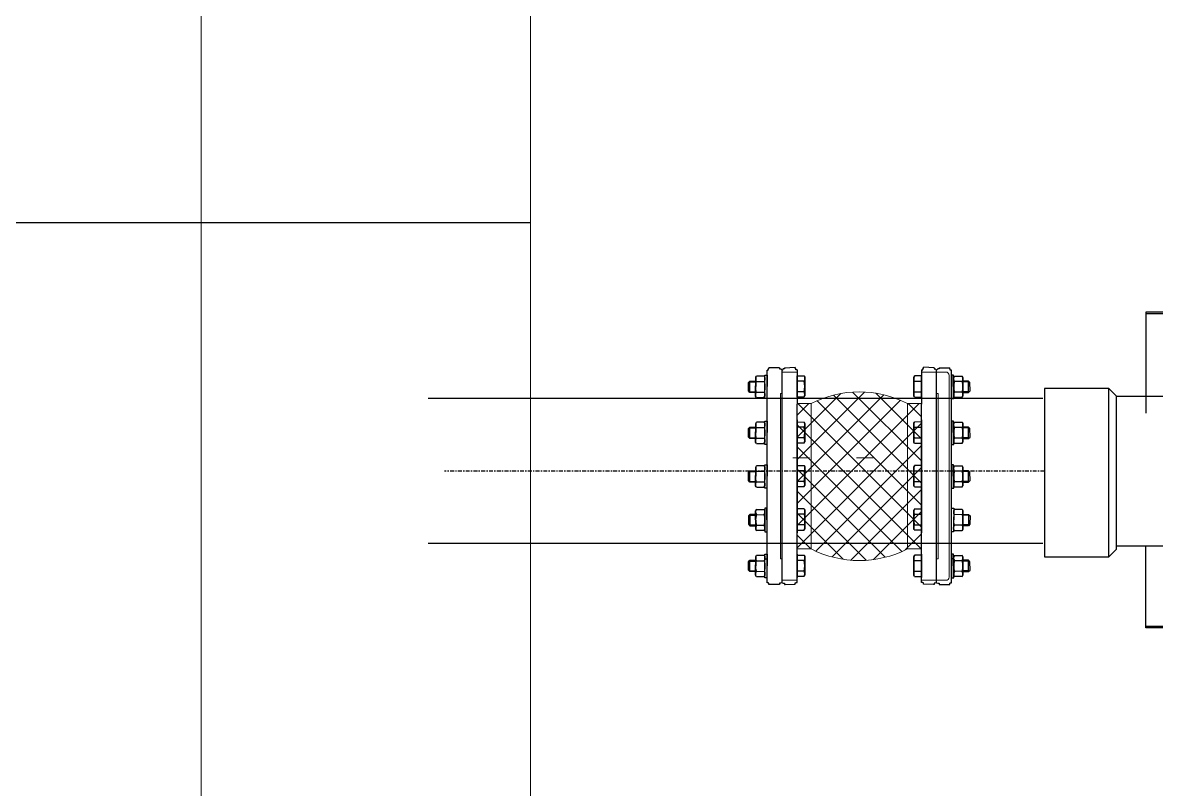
# Model space of a CAD drawing. Header units: millimetres. Extents: x -294625 to 2136527, y -251383 to 128331.
# Drawn here: x 1400236 to 1400924, y -31145 to -30680 of the extents above; entities that cross this region are included whole.
import ezdxf
from ezdxf.lldxf.tags import DXFTag

# ---------------------------------------------------------------- set-up
doc = ezdxf.new("R2010")
doc.units = ezdxf.units.MM
doc.linetypes.add('CENTER', pattern=[3, 1.5, -0.5, 0.5, -0.5])
for name, color, linetype, lineweight in [('0-4', 250, 'Continuous', 5), ('01. CẤP NƯỚC LẠNH', 5, 'Continuous', 9), ('ICE-BP', 4, 'Continuous', 25), ('N2-PK-TB', 2, 'Continuous', 20)]:
    doc.layers.add(name, color=color, linetype=linetype, lineweight=lineweight)
for name, color, linetype in [('H-N-FITTING-35', 2, 'Continuous'), ('ICE-CEN', 8, 'CENTER'), ('ống thoát mưa', 5, 'TM')]:
    doc.layers.add(name, color=color, linetype=linetype)
doc.styles.get("Standard").update_dxf_attribs({"font": 'arialbd.ttf'})
tags = doc.linetypes.add('TM', pattern='A,795.088449,-59.671033,["TM",Standard,S=298.800421,R=0,X=0,Y=-149.400211],-682.892341,795.088449', length=2332.740272).pattern_tags.tags
tags[6] = DXFTag(74, 10)

# ---------------------------------------------------------------- blocks, each defined once
blk = doc.blocks.new('ExpSin8')
h = blk.add_hatch()
h.set_pattern_fill('ANSI37', color=8, scale=198, style=0)
h.set_pattern_definition([(45, (2.64, -165), (-17.5009, 17.5009), []), (135, (2.64, -165), (-17.5009, -17.5009), [])])
h.paths.add_polyline_path([(201.2, 115.3, 0.240369), (48.8, 115.3), (48.8, -115.3, 0.240369), (201.2, -115.3)])
h.paths.add_polyline_path([(26.4, -115.3), (48.8, -115.3), (48.8, 115.3), (26.4, 115.3)])
h.paths.add_polyline_path([(201.2, 115.3), (201.2, -115.3), (223.6, -115.3), (223.6, 115.3)])
for points in [[(2.6, -165), (26.4, -165), (26.4, 165), (2.6, 165)], [(247.4, -165), (223.6, -165), (223.6, 165), (247.4, 165)], [(2.6, 131), (0, 131), (0, -131), (2.6, -131)], [(247.4, 131), (250, 131), (250, -131), (247.4, -131)]]:
    blk.add_lwpolyline(points, close=True)
at = {"color": 8}
for points in [[(26.4, 115.3), (48.8, 115.3), (48.8, -115.3), (26.4, -115.3)], [(223.6, 115.3), (201.2, 115.3), (201.2, -115.3), (223.6, -115.3)]]:
    blk.add_lwpolyline(points, close=True, dxfattribs=at)
for centre, start, end in [((125, -33.9), 62.9686, 117.0314), ((125, 33.9), 242.9686, 297.0314)]:
    blk.add_arc(centre, 167.6, start, end)
blk = doc.blocks.new('NUT')
at = {"linetype": 'Continuous'}
for p, q in [((-14.7, 12.1), (-13.1, 13)), ((-14.7, 0.9), (-13.1, 0)), ((-7.5, 1.1), (-7.5, 11.9)), ((7.5, 1.1), (7.5, 11.9)), ((14.7, 12.1), (13.1, 13)), ((14.7, 0.9), (13.1, 0))]:
    blk.add_line(p, q, dxfattribs=at)
blk.add_lwpolyline([(-16.5, 16), (-16.5, 13), (16.5, 13), (16.5, 16)], close=True)
for points in [[(-15, 1.1), (-15, 11.9)], [(-13.1, 13), (13.1, 13)], [(-13.1, 0), (13.1, 0)], [(13.1, 0), (-13.1, 0)], [(15, 11.9), (15, 1.1)]]:
    blk.add_lwpolyline(points, dxfattribs=at)
for centre, radius, start, end in [((-11.3, 6.1), 6.9, 57.0867, 122.9133), ((-11.3, 6.9), 6.9, 237.0867, 302.9133), ((0, -13), 26, 73.2213, 106.7787), ((0, 26), 26, 253.2213, 286.7787), ((11.3, 6.1), 6.9, 57.0867, 122.9133), ((11.3, 6.9), 6.9, 237.0867, 302.9133)]:
    blk.add_arc(centre, radius, start, end, dxfattribs=at)
blk = doc.blocks.new('WPP')
at = {"layer": 'H-N-FITTING-35', "ltscale": 1000}
for p, q in [((137806.7, -19912.4, 5.1), (137806.7, -19962.1, 5.1)), ((137808.5, -19912.4, 5.1), (137808.5, -19962.1, 5.1)), ((138170.9, -19912.4, 5.1), (138170.9, -19962.1, 5.1)), ((138172.7, -19912.4, 5.1), (138172.7, -19962.1, 5.1)), ((137806.7, -19962.1, 5.1), (137901.5, -19962.1, 5.1)), ((137808.5, -19962.1, 5.1), (137901.5, -19962.1, 5.1)), ((138170.9, -19962.1, 5.1), (138055.9, -19962.1, 5.1)), ((138172.7, -19962.1, 5.1), (138075.6, -19962.1, 5.1))]:
    blk.add_line(p, q, dxfattribs=at)
at = {"layer": 'ICE-BP', "ltscale": 1000}
for p, q in [((137901.5, -19859.8, 5.1), (137901.5, -19996, 5.1)), ((138075.6, -19996, 5.1), (138075.6, -19859.6, 5.1)), ((137889, -20004.8, 5.1), (137897.9, -19996, 5.1)), ((137889, -20004.8, 5.1), (138084.5, -20004.8, 5.1)), ((137889, -20079.5, 5.1), (137889, -20004.8, 5.1)), ((137897.9, -19996, 5.1), (138075.6, -19996, 5.1)), ((138075.6, -19996, 5.1), (138084.5, -20004.8, 5.1)), ((138084.5, -20004.8, 5.1), (138084.5, -20079.5, 5.1)), ((138084.5, -20079.5, 5.1), (137889, -20079.5, 5.1)), ((137904.6, -20081.3, 5.1), (137904.6, -20793.4, 5.1)), ((138072.6, -20081.3, 5.1), (138072.6, -20793.4, 5.1))]:
    blk.add_line(p, q, dxfattribs=at)
at = {"layer": 'ICE-CEN', "ltscale": 3}
blk.add_line((137988.6, -20079.5, 5.1), (137988.6, -20774.7, 5.1), dxfattribs=at)

msp = doc.modelspace()

# ---------------------------------------------------------------- linework, layer by layer
at = {"layer": '0-4'}
for p, q in [((1400713.85, -30944, -0.39), (1400703.73, -30944, -0.39)), ((1400752.5, -30944, -0.39), (1400742.38, -30944, -0.39))]:
    msp.add_line(p, q, dxfattribs=at)
at = {"layer": '01. CẤP NƯỚC LẠNH', "elevation": -0.39}
msp.add_lwpolyline([(1400790.91, -31018.44), (1400790.91, -30892), (1400796.65, -30892, -0.414214), (1400798.57, -30893.91), (1400798.57, -31016.52, -0.414214), (1400796.65, -31018.44)], format="xyb", close=True, dxfattribs=at)
at = {"layer": 'H-N-FITTING-35', "ltscale": 1000}
for p, q in [((1400706.27, -30893.63), (1400706.23, -30907.85)), ((1400710.52, -30897.52), (1400706.26, -30897.51)), ((1400710.61, -30894.42), (1400711, -30895.11)), ((1400711, -30895.11), (1400710.98, -30906.4)), ((1400710.98, -30906.4), (1400711, -30895.11)), ((1400777.43, -30894.42), (1400777.03, -30895.11)), ((1400777.03, -30895.11), (1400777.06, -30906.4)), ((1400777.06, -30906.4), (1400777.03, -30895.11)), ((1400777.51, -30897.52), (1400781.78, -30897.51)), ((1400781.77, -30893.63), (1400781.8, -30907.85)), ((1400710.51, -30903.99), (1400706.24, -30903.98)), ((1400710.58, -30907.09), (1400710.98, -30906.4)), ((1400777.46, -30907.09), (1400777.06, -30906.4)), ((1400777.53, -30903.99), (1400781.79, -30903.98)), ((1400706.27, -30921.67), (1400706.23, -30935.89)), ((1400706.25, -30920.91, -0.57), (1400706.25, -30989.52, -0.57)), ((1400710.52, -30925.55), (1400706.26, -30925.54)), ((1400710.61, -30922.45), (1400711, -30923.14)), ((1400711, -30923.14), (1400710.98, -30934.44)), ((1400710.98, -30934.44), (1400711, -30923.14)), ((1400777.43, -30922.45), (1400777.03, -30923.14)), ((1400777.03, -30923.14), (1400777.06, -30934.44)), ((1400777.06, -30934.44), (1400777.03, -30923.14)), ((1400777.51, -30925.55), (1400781.78, -30925.54)), ((1400781.77, -30921.67), (1400781.8, -30935.89)), ((1400781.79, -30920.91, -0.57), (1400781.79, -30989.52, -0.57)), ((1400710.51, -30932.02), (1400706.24, -30932.01)), ((1400777.53, -30932.02), (1400781.79, -30932.01)), ((1400710.58, -30935.12), (1400710.98, -30934.44)), ((1400777.46, -30935.12), (1400777.06, -30934.44)), ((1400706.27, -30948.11), (1400706.23, -30962.33)), ((1400710.52, -30951.99), (1400706.26, -30951.98)), ((1400710.61, -30948.89), (1400711, -30949.58)), ((1400711, -30949.58), (1400710.98, -30960.88)), ((1400710.98, -30960.88), (1400711, -30949.58)), ((1400777.43, -30948.89), (1400777.03, -30949.58)), ((1400777.03, -30949.58), (1400777.06, -30960.88)), ((1400777.06, -30960.88), (1400777.03, -30949.58)), ((1400777.51, -30951.99), (1400781.78, -30951.98)), ((1400781.77, -30948.11), (1400781.8, -30962.33)), ((1400710.51, -30958.46), (1400706.24, -30958.45)), ((1400710.58, -30961.57), (1400710.98, -30960.88)), ((1400777.46, -30961.57), (1400777.06, -30960.88)), ((1400777.53, -30958.46), (1400781.79, -30958.45)), ((1400706.27, -30988.65), (1400706.23, -30974.43)), ((1400710.58, -30975.19), (1400710.98, -30975.88)), ((1400777.46, -30975.19), (1400777.06, -30975.88)), ((1400781.77, -30988.65), (1400781.8, -30974.43)), ((1400710.51, -30978.29), (1400706.24, -30978.3)), ((1400711.01, -30987.17), (1400710.98, -30975.88)), ((1400710.98, -30975.88), (1400711.01, -30987.17)), ((1400777.03, -30987.17), (1400777.06, -30975.88)), ((1400777.06, -30975.88), (1400777.03, -30987.17)), ((1400777.53, -30978.29), (1400781.79, -30978.3)), ((1400710.52, -30984.76), (1400706.26, -30984.77)), ((1400710.61, -30987.86), (1400711.01, -30987.17)), ((1400777.42, -30987.86), (1400777.03, -30987.17)), ((1400777.51, -30984.76), (1400781.78, -30984.77)), ((1400706.27, -31002.51), (1400706.23, -31016.73)), ((1400781.77, -31002.51), (1400781.8, -31016.73)), ((1400687.08, -31005.39), (1400688.02, -31005.39)), ((1400710.52, -31006.4), (1400706.26, -31006.39)), ((1400710.61, -31003.29), (1400711, -31003.99)), ((1400711, -31003.99), (1400710.98, -31015.28)), ((1400710.98, -31015.28), (1400711, -31003.99)), ((1400777.43, -31003.29), (1400777.03, -31003.99)), ((1400777.03, -31003.99), (1400777.06, -31015.28)), ((1400777.06, -31015.28), (1400777.03, -31003.99)), ((1400777.51, -31006.4), (1400781.78, -31006.39)), ((1400800.96, -31005.39), (1400800.01, -31005.39)), ((1400710.51, -31012.87), (1400706.24, -31012.85)), ((1400710.58, -31015.97), (1400710.98, -31015.28)), ((1400777.46, -31015.97), (1400777.06, -31015.28)), ((1400777.53, -31012.87), (1400781.79, -31012.85))]:
    msp.add_line(p, q, dxfattribs=at)
at = {"layer": 'H-N-FITTING-35', "ltscale": 1000, "elevation": -0.39}
for points in [[(1400688.02, -31019.91), (1400688.02, -30890.82)], [(1400688.02, -30890.82), (1400688.02, -30890.82)], [(1400688.02, -30890.82), (1400688.02, -30890.82)], [(1400688.02, -30890.82), (1400688.77, -30890.82)], [(1400688.77, -30890.82), (1400688.77, -30890.08)], [(1400688.77, -30890.08), (1400688.77, -30890.08)], [(1400688.77, -30890.08), (1400688.77, -30890.08)], [(1400688.77, -30890.08), (1400688.77, -30890.08)], [(1400688.77, -30890.08), (1400689.14, -30890.08)], [(1400689.14, -30890.08), (1400689.14, -30889.33)], [(1400695.63, -30889.33), (1400689.14, -30889.33)], [(1400695.63, -30889.33), (1400689.14, -30889.33)], [(1400695.63, -30889.33), (1400689.14, -30889.33)], [(1400695.63, -30889.33), (1400695.63, -30889.33)], [(1400695.63, -30889.33), (1400695.63, -30889.33)], [(1400695.63, -30889.33), (1400695.63, -30890.08)], [(1400695.63, -30890.08), (1400696.38, -30890.08)], [(1400696.38, -30890.08), (1400696.38, -30890.08)], [(1400696.38, -30890.08), (1400696.38, -30890.08)], [(1400696.38, -30890.08), (1400696.38, -30890.08)], [(1400696.38, -30890.08), (1400697.13, -30890.82)], [(1400697.88, -30890.08), (1400697.13, -30890.82)], [(1400697.13, -30890.82), (1400697.13, -30890.82)], [(1400697.13, -30890.82), (1400697.13, -30890.82)], [(1400697.13, -31019.91), (1400697.13, -30890.82)], [(1400698.63, -30890.08), (1400697.88, -30890.08)], [(1400697.88, -30890.08), (1400697.88, -30890.08)], [(1400697.88, -30890.08), (1400697.88, -30890.08)], [(1400697.88, -30890.08), (1400697.88, -30890.08)], [(1400698.63, -30889.33), (1400705.13, -30889.11)], [(1400698.63, -30889.33), (1400705.13, -30889.11)], [(1400698.63, -30889.33), (1400705.13, -30889.11)], [(1400698.63, -30889.33), (1400698.63, -30889.33)], [(1400698.63, -30889.33), (1400698.63, -30889.33)], [(1400698.63, -30889.33), (1400698.63, -30890.08)], [(1400705.13, -30889.86), (1400705.13, -30889.11)], [(1400705.5, -30889.86), (1400705.13, -30889.86)], [(1400705.5, -30890.61), (1400705.5, -30889.86)], [(1400705.5, -30889.86), (1400705.5, -30889.86)], [(1400705.5, -30889.86), (1400705.5, -30889.86)], [(1400705.5, -30889.86), (1400705.5, -30889.86)], [(1400706.25, -30890.61), (1400705.5, -30890.61)], [(1400706.25, -30890.61), (1400706.25, -30890.61)], [(1400706.25, -30890.61), (1400706.25, -30890.61)], [(1400706.25, -30890.61), (1400706.25, -30911.56)], [(1400706.25, -30890.61), (1400706.25, -30911.56)], [(1400706.25, -30890.61), (1400706.25, -30911.56)], [(1400781.79, -30890.61), (1400781.79, -30890.61)], [(1400781.79, -30890.61), (1400781.79, -30890.61)], [(1400781.79, -30890.61), (1400782.54, -30890.61)], [(1400781.79, -30890.61), (1400781.79, -30911.56)], [(1400781.79, -30890.61), (1400781.79, -30911.56)], [(1400781.79, -30890.61), (1400781.79, -30911.56)], [(1400782.54, -30890.61), (1400782.54, -30889.86)], [(1400782.54, -30889.86), (1400782.54, -30889.86)], [(1400782.54, -30889.86), (1400782.54, -30889.86)], [(1400782.54, -30889.86), (1400782.54, -30889.86)], [(1400782.54, -30889.86), (1400782.91, -30889.86)], [(1400782.91, -30889.86), (1400782.91, -30889.11)], [(1400789.41, -30889.33), (1400782.91, -30889.11)], [(1400789.41, -30889.33), (1400782.91, -30889.11)], [(1400789.41, -30889.33), (1400782.91, -30889.11)], [(1400789.41, -30889.33), (1400789.41, -30889.33)], [(1400789.41, -30889.33), (1400789.41, -30889.33)], [(1400789.41, -30889.33), (1400789.41, -30890.08)], [(1400789.41, -30890.08), (1400790.16, -30890.08)], [(1400790.16, -30890.08), (1400790.16, -30890.08)], [(1400790.16, -30890.08), (1400790.16, -30890.08)], [(1400790.16, -30890.08), (1400790.16, -30890.08)], [(1400790.16, -30890.08), (1400790.91, -30890.82)], [(1400791.66, -30890.08), (1400790.91, -30890.82)], [(1400790.91, -30890.82), (1400790.91, -30890.82)], [(1400790.91, -31019.91), (1400790.91, -30890.82)], [(1400790.91, -31019.91), (1400790.91, -30890.82)], [(1400790.91, -31019.91), (1400790.91, -30890.82)], [(1400790.91, -30890.82), (1400790.91, -30890.82)], [(1400790.91, -31019.91), (1400790.91, -30890.82)], [(1400790.91, -31019.91), (1400790.91, -30890.82)], [(1400790.91, -31019.91), (1400790.91, -30890.82)], [(1400792.4, -30890.08), (1400791.66, -30890.08)], [(1400791.66, -30890.08), (1400791.66, -30890.08)], [(1400791.66, -30890.08), (1400791.66, -30890.08)], [(1400791.66, -30890.08), (1400791.66, -30890.08)], [(1400792.4, -30889.33), (1400798.9, -30889.33)], [(1400792.4, -30889.33), (1400798.9, -30889.33)], [(1400792.4, -30889.33), (1400798.9, -30889.33)], [(1400792.4, -30889.33), (1400792.4, -30889.33)], [(1400792.4, -30889.33), (1400792.4, -30889.33)], [(1400792.4, -30889.33), (1400792.4, -30890.08)], [(1400798.9, -30890.08), (1400798.9, -30889.33)], [(1400799.27, -30890.08), (1400798.9, -30890.08)], [(1400799.27, -30890.82), (1400799.27, -30890.08)], [(1400799.27, -30890.08), (1400799.27, -30890.08)], [(1400799.27, -30890.08), (1400799.27, -30890.08)], [(1400799.27, -30890.08), (1400799.27, -30890.08)], [(1400800.02, -30890.82), (1400799.27, -30890.82)], [(1400800.02, -31019.91), (1400800.02, -30890.82)], [(1400800.02, -30890.82), (1400800.02, -30890.82)], [(1400800.02, -30890.82), (1400800.02, -30890.82)], [(1400706.25, -31019.69), (1400706.25, -30911.56)], [(1400781.79, -31019.69), (1400781.79, -30911.56)], [(1400688.02, -31019.91), (1400688.02, -30997.83)], [(1400706.25, -31019.69), (1400706.25, -30997.62)], [(1400706.25, -31019.69), (1400706.25, -30997.62)], [(1400781.79, -31019.69), (1400781.79, -30997.62)], [(1400781.79, -31019.69), (1400781.79, -30997.62)], [(1400800.02, -31019.91), (1400800.02, -30997.83)], [(1400688.77, -31019.91), (1400688.02, -31019.91)], [(1400688.02, -31019.91), (1400688.02, -31019.91)], [(1400688.77, -31020.28), (1400688.77, -31019.91)], [(1400689.14, -31020.28), (1400688.77, -31020.28)], [(1400688.77, -31020.28), (1400688.77, -31020.28)], [(1400688.77, -31020.28), (1400688.77, -31020.28)], [(1400688.77, -31020.28), (1400688.77, -31020.28)], [(1400689.14, -31021.03), (1400689.14, -31020.28)], [(1400695.63, -31021.03), (1400689.14, -31021.03)], [(1400695.63, -31021.03), (1400689.14, -31021.03)], [(1400695.63, -31021.03), (1400689.14, -31021.03)], [(1400689.14, -31021.03), (1400689.14, -31021.03)], [(1400695.63, -31021.03), (1400695.26, -31021.03)], [(1400696.38, -31020.28), (1400695.63, -31020.28)], [(1400695.63, -31020.28), (1400695.63, -31020.28)], [(1400695.63, -31020.28), (1400695.63, -31021.03)], [(1400695.63, -31021.03), (1400695.63, -31021.03)], [(1400697.13, -31019.91), (1400696.38, -31020.28)], [(1400696.38, -31020.28), (1400696.38, -31020.28)], [(1400696.38, -31020.28), (1400696.38, -31020.28)], [(1400697.13, -31019.91), (1400697.13, -31019.91)], [(1400697.13, -31019.91), (1400697.13, -31019.91)], [(1400697.13, -31019.91), (1400697.13, -31019.91)], [(1400697.13, -31019.91), (1400697.13, -31019.91)], [(1400697.13, -31019.91), (1400697.88, -31020.28)], [(1400697.88, -31020.28), (1400697.88, -31020.28)], [(1400697.88, -31020.28), (1400697.88, -31020.28)], [(1400697.88, -31020.28), (1400698.63, -31020.28)], [(1400698.63, -31020.28), (1400698.63, -31020.28)], [(1400698.63, -31020.28), (1400698.63, -31021.03)], [(1400698.63, -31021.03), (1400705.13, -31020.81)], [(1400698.63, -31021.03), (1400705.13, -31020.81)], [(1400698.63, -31021.03), (1400705.13, -31020.81)], [(1400698.63, -31021.03), (1400698.63, -31021.03)], [(1400698.63, -31021.03), (1400699, -31021.03)], [(1400705.13, -31020.81), (1400705.13, -31020.06)], [(1400705.13, -31020.06), (1400705.5, -31020.06)], [(1400705.13, -31020.81), (1400705.13, -31020.81)], [(1400705.5, -31020.06), (1400705.5, -31019.69)], [(1400705.5, -31019.69), (1400706.25, -31019.69)], [(1400705.5, -31020.06), (1400705.5, -31020.06)], [(1400705.5, -31020.06), (1400705.5, -31020.06)], [(1400705.5, -31020.06), (1400705.5, -31020.06)], [(1400706.25, -31019.69), (1400706.25, -31019.69)], [(1400782.54, -31019.69), (1400781.79, -31019.69)], [(1400781.79, -31019.69), (1400781.79, -31019.69)], [(1400782.54, -31020.06), (1400782.54, -31019.69)], [(1400782.91, -31020.06), (1400782.54, -31020.06)], [(1400782.54, -31020.06), (1400782.54, -31020.06)], [(1400782.54, -31020.06), (1400782.54, -31020.06)], [(1400782.54, -31020.06), (1400782.54, -31020.06)], [(1400782.91, -31020.81), (1400782.91, -31020.06)], [(1400789.41, -31021.03), (1400782.91, -31020.81)], [(1400789.41, -31021.03), (1400782.91, -31020.81)], [(1400789.41, -31021.03), (1400782.91, -31020.81)], [(1400782.91, -31020.81), (1400782.91, -31020.81)], [(1400789.41, -31021.03), (1400789.04, -31021.03)], [(1400790.16, -31020.28), (1400789.41, -31020.28)], [(1400789.41, -31020.28), (1400789.41, -31020.28)], [(1400789.41, -31020.28), (1400789.41, -31021.03)], [(1400789.41, -31021.03), (1400789.41, -31021.03)], [(1400790.91, -31019.91), (1400790.16, -31020.28)], [(1400790.16, -31020.28), (1400790.16, -31020.28)], [(1400790.16, -31020.28), (1400790.16, -31020.28)], [(1400790.91, -31019.91), (1400790.91, -31019.91)], [(1400790.91, -31019.91), (1400790.91, -31019.91)], [(1400790.91, -31019.91), (1400791.66, -31020.28)], [(1400790.91, -31019.91), (1400790.91, -31019.91)], [(1400790.91, -31019.91), (1400790.91, -31019.91)], [(1400791.66, -31020.28), (1400791.66, -31020.28)], [(1400791.66, -31020.28), (1400791.66, -31020.28)], [(1400791.66, -31020.28), (1400792.4, -31020.28)], [(1400792.4, -31020.28), (1400792.4, -31020.28)], [(1400792.4, -31020.28), (1400792.4, -31021.03)], [(1400792.4, -31021.03), (1400798.9, -31021.03)], [(1400792.4, -31021.03), (1400798.9, -31021.03)], [(1400792.4, -31021.03), (1400798.9, -31021.03)], [(1400792.4, -31021.03), (1400792.4, -31021.03)], [(1400792.4, -31021.03), (1400792.78, -31021.03)], [(1400798.9, -31021.03), (1400798.9, -31020.28)], [(1400798.9, -31020.28), (1400799.27, -31020.28)], [(1400798.9, -31021.03), (1400798.9, -31021.03)], [(1400799.27, -31020.28), (1400799.27, -31019.91)], [(1400799.27, -31019.91), (1400800.02, -31019.91)], [(1400799.27, -31020.28), (1400799.27, -31020.28)], [(1400799.27, -31020.28), (1400799.27, -31020.28)], [(1400799.27, -31020.28), (1400799.27, -31020.28)], [(1400800.02, -31019.91), (1400800.02, -31019.91)]]:
    msp.add_lwpolyline(points, dxfattribs=at)
at = {"layer": 'H-N-FITTING-35', "ltscale": 1000, "elevation": 10.25}
for points in [[(1400681.12, -30904.33), (1400677.67, -30904.32), (1400676.81, -30903.46), (1400676.82, -30898.28), (1400677.69, -30897.42), (1400681.13, -30897.43)], [(1400806.92, -30904.33), (1400810.37, -30904.32), (1400811.23, -30903.46), (1400811.21, -30898.28), (1400810.35, -30897.42), (1400806.9, -30897.43)], [(1400681.12, -30932.36), (1400677.67, -30932.35), (1400676.81, -30931.49), (1400676.82, -30926.32), (1400677.69, -30925.46), (1400681.13, -30925.47)], [(1400806.92, -30932.36), (1400810.37, -30932.35), (1400811.23, -30931.49), (1400811.21, -30926.32), (1400810.35, -30925.46), (1400806.9, -30925.47)], [(1400681.12, -30958.8), (1400677.67, -30958.8), (1400676.81, -30957.93), (1400676.82, -30952.76), (1400677.69, -30951.9), (1400681.13, -30951.91)], [(1400806.92, -30958.8), (1400810.37, -30958.8), (1400811.23, -30957.93), (1400811.21, -30952.76), (1400810.35, -30951.9), (1400806.9, -30951.91)], [(1400681.12, -30978.38), (1400677.67, -30978.39), (1400676.81, -30979.26), (1400676.83, -30984.43), (1400677.69, -30985.29), (1400681.14, -30985.28)], [(1400806.92, -30978.38), (1400810.36, -30978.39), (1400811.22, -30979.26), (1400811.21, -30984.43), (1400810.35, -30985.29), (1400806.9, -30985.28)], [(1400681.12, -31013.2), (1400677.67, -31013.2), (1400676.81, -31012.33), (1400676.82, -31007.16), (1400677.69, -31006.3), (1400681.13, -31006.31)], [(1400806.92, -31013.2), (1400810.37, -31013.2), (1400811.23, -31012.33), (1400811.21, -31007.16), (1400810.35, -31006.3), (1400806.9, -31006.31)]]:
    msp.add_lwpolyline(points, close=True, dxfattribs=at)
at = {"layer": 'H-N-FITTING-35', "ltscale": 1000}
for points in [[(1400677.67, -30904.32), (1400677.69, -30897.42)], [(1400677.69, -30897.85), (1400681.13, -30897.86)], [(1400706.23, -30907.21), (1400706.27, -30894.28)], [(1400706.27, -30894.28), (1400710.53, -30894.29)], [(1400781.77, -30894.28), (1400777.51, -30894.29)], [(1400781.8, -30907.21), (1400781.77, -30894.28)], [(1400810.35, -30897.85), (1400806.9, -30897.86)], [(1400810.37, -30904.32), (1400810.35, -30897.42)], [(1400677.67, -30903.89), (1400681.12, -30903.9)], [(1400810.37, -30903.89), (1400806.92, -30903.9)], [(1400710.5, -30907.22), (1400706.23, -30907.21)], [(1400777.54, -30907.22), (1400781.8, -30907.21)], [(1400677.67, -30932.35), (1400677.69, -30925.46)], [(1400677.69, -30925.89), (1400681.13, -30925.9)], [(1400706.23, -30935.24), (1400706.27, -30922.31)], [(1400706.27, -30922.31), (1400710.53, -30922.32)], [(1400781.77, -30922.31), (1400777.51, -30922.32)], [(1400781.8, -30935.24), (1400781.77, -30922.31)], [(1400810.35, -30925.89), (1400806.9, -30925.9)], [(1400810.37, -30932.35), (1400810.35, -30925.46)], [(1400677.67, -30931.92), (1400681.12, -30931.93)], [(1400810.37, -30931.92), (1400806.92, -30931.93)], [(1400710.5, -30935.25), (1400706.23, -30935.24)], [(1400777.54, -30935.25), (1400781.8, -30935.24)], [(1400677.67, -30958.8), (1400677.69, -30951.9)], [(1400677.69, -30952.33), (1400681.13, -30952.34)], [(1400706.23, -30961.68), (1400706.27, -30948.75)], [(1400706.27, -30948.75), (1400710.53, -30948.76)], [(1400781.77, -30948.75), (1400777.51, -30948.76)], [(1400781.8, -30961.68), (1400781.77, -30948.75)], [(1400810.35, -30952.33), (1400806.9, -30952.34)], [(1400810.37, -30958.8), (1400810.35, -30951.9)], [(1400677.67, -30958.36), (1400681.12, -30958.37)], [(1400810.37, -30958.36), (1400806.92, -30958.37)], [(1400710.5, -30961.69), (1400706.23, -30961.68)], [(1400777.54, -30961.69), (1400781.8, -30961.68)], [(1400710.5, -30975.06), (1400706.24, -30975.07)], [(1400706.24, -30975.07), (1400706.27, -30988)], [(1400777.54, -30975.06), (1400781.8, -30975.07)], [(1400781.8, -30975.07), (1400781.77, -30988)], [(1400677.67, -30978.39), (1400677.69, -30985.29)], [(1400677.67, -30978.82), (1400681.12, -30978.82)], [(1400810.36, -30978.82), (1400806.92, -30978.82)], [(1400810.36, -30978.39), (1400810.35, -30985.29)], [(1400677.69, -30984.86), (1400681.14, -30984.85)], [(1400706.27, -30988), (1400710.53, -30987.99)], [(1400781.77, -30988), (1400777.5, -30987.99)], [(1400810.35, -30984.86), (1400806.9, -30984.85)], [(1400677.67, -31013.2), (1400677.69, -31006.3)], [(1400677.69, -31006.73), (1400681.13, -31006.74)], [(1400706.23, -31016.08), (1400706.27, -31003.16)], [(1400706.27, -31003.16), (1400710.53, -31003.17)], [(1400781.77, -31003.16), (1400777.51, -31003.17)], [(1400781.8, -31016.08), (1400781.77, -31003.16)], [(1400810.35, -31006.73), (1400806.9, -31006.74)], [(1400810.37, -31013.2), (1400810.35, -31006.3)], [(1400677.67, -31012.77), (1400681.12, -31012.77)], [(1400710.5, -31016.1), (1400706.23, -31016.08)], [(1400777.54, -31016.1), (1400781.8, -31016.08)], [(1400810.37, -31012.77), (1400806.92, -31012.77)]]:
    msp.add_lwpolyline(points, dxfattribs=at)
for centre, major_axis, start_param, end_param in [((1400699.78, -30900.73), (-7.92, -7.92), 2.060871, 2.646556), ((1400708.03, -30895.9), (-2.1, 2.1), 3.350064, 4.498955), ((1400708.01, -30905.6), (-2.1, 2.1), 3.350064, 4.498955), ((1400699.78, -30928.76), (-7.92, -7.92), 2.060871, 2.646556), ((1400708.03, -30923.93), (-2.1, 2.1), 3.350064, 4.498955), ((1400708.01, -30933.63), (-2.1, 2.1), 3.350064, 4.498955), ((1400699.78, -30955.2), (-7.92, -7.92), 2.060871, 2.646556), ((1400708.03, -30950.37), (-2.1, 2.1), 3.350064, 4.498955), ((1400708.01, -30960.07), (-2.1, 2.1), 3.350064, 4.498955), ((1400780.03, -30976.68), (2.1, -2.1), 3.349953, 4.498844), ((1400788.25, -30981.55), (7.92, 7.92), 2.06076, 2.646445), ((1400780, -30986.38), (2.1, -2.1), 3.349953, 4.498844), ((1400699.78, -31009.6), (-7.92, -7.92), 2.060871, 2.646556), ((1400708.03, -31004.77), (-2.1, 2.1), 3.350064, 4.498955), ((1400708.01, -31014.47), (-2.1, 2.1), 3.350064, 4.498955)]:
    msp.add_ellipse(centre, major_axis=major_axis, ratio=1, start_param=start_param, end_param=end_param, dxfattribs=at)
at = {"layer": 'H-N-FITTING-35', "ltscale": 1000, "extrusion": (0, 0, -1)}
for centre, major_axis, start_param, end_param in [((1400780.01, -30895.9), (2.1, 2.1), 3.350064, 4.498955), ((1400788.25, -30900.73), (7.92, -7.92), 2.060871, 2.646556), ((1400780.03, -30905.6), (2.1, 2.1), 3.350064, 4.498955), ((1400780.01, -30923.93), (2.1, 2.1), 3.350064, 4.498955), ((1400788.25, -30928.76), (7.92, -7.92), 2.060871, 2.646556), ((1400780.03, -30933.63), (2.1, 2.1), 3.350064, 4.498955), ((1400780.01, -30950.37), (2.1, 2.1), 3.350064, 4.498955), ((1400788.25, -30955.2), (7.92, -7.92), 2.060871, 2.646556), ((1400780.03, -30960.07), (2.1, 2.1), 3.350064, 4.498955), ((1400708.01, -30976.68), (-2.1, -2.1), 3.349953, 4.498844), ((1400699.79, -30981.55), (-7.92, 7.92), 2.06076, 2.646445), ((1400708.03, -30986.38), (-2.1, -2.1), 3.349953, 4.498844), ((1400780.01, -31004.77), (2.1, 2.1), 3.350064, 4.498955), ((1400788.25, -31009.6), (7.92, -7.92), 2.060871, 2.646556), ((1400780.03, -31014.47), (2.1, 2.1), 3.350064, 4.498955)]:
    msp.add_ellipse(centre, major_axis=major_axis, ratio=1, start_param=start_param, end_param=end_param, dxfattribs=at)
at = {"layer": 'N2-PK-TB'}
for points in [[(1401694.51, -30116.48), (1400344.51, -30116.48), (1400344.51, -32216.7), (1401694.51, -32216.7)], [(1401494.51, -30316.48), (1400544.51, -30316.48), (1400544.51, -32016.7), (1401494.51, -32016.7)]]:
    msp.add_lwpolyline(points, close=True, dxfattribs=at)
at = {"layer": 'ống thoát mưa', "ltscale": 0.6}
msp.add_line((1400028.01, -30801.16), (1400544.51, -30801.16), dxfattribs=at)

# ---------------------------------------------------------------- block references
at = {"xscale": -0.5238095238095238, "yscale": 0.5238095238095238, "zscale": 0.5238095238095238, "rotation": 270}
msp.add_blockref('WPP', (1411374.2, -103231.86, -2.67), dxfattribs=at)
at = {"layer": '01. CẤP NƯỚC LẠNH', "xscale": 0.3831417624521081, "yscale": 0.3831417624521081, "zscale": 0.3831417624521081}
msp.add_blockref('ExpSin8', (1400696.13, -30955.22, -0.39), dxfattribs=at)
at = {"layer": 'H-N-FITTING-35', "ltscale": 1000, "yscale": 0.430997628669648, "zscale": 0.430997628669648}
for p, xscale, rotation in [((1400681.13, -30900.88), -0.430997628669648, 269.8578430379989), ((1400806.91, -30900.88), 0.430997628669648, 90.1421569620011), ((1400681.13, -30928.91), -0.430997628669648, 269.8578430379989), ((1400806.91, -30928.91), 0.430997628669648, 90.1421569620011), ((1400681.13, -30955.36), -0.430997628669648, 269.8578430379989), ((1400806.91, -30955.36), 0.430997628669648, 90.1421569620011), ((1400681.13, -31009.76), -0.430997628669648, 269.8578430379989), ((1400806.91, -31009.76), 0.430997628669648, 90.1421569620011)]:
    msp.add_blockref('NUT', p, dxfattribs=dict(at, xscale=xscale, rotation=rotation))
at = {"layer": 'H-N-FITTING-35', "ltscale": 1000, "extrusion": (0, 0, -1), "yscale": 0.4309976286643157, "zscale": -0.4309976286643157}
for p, xscale, rotation in [((-1400681.13, -30981.83), -0.4309976286643157, 89.85148481747129), ((-1400806.91, -30981.83), 0.4309976286643157, 270.1485151825287)]:
    msp.add_blockref('NUT', p, dxfattribs=dict(at, xscale=xscale, rotation=rotation))

doc.saveas('drawing.dxf')
